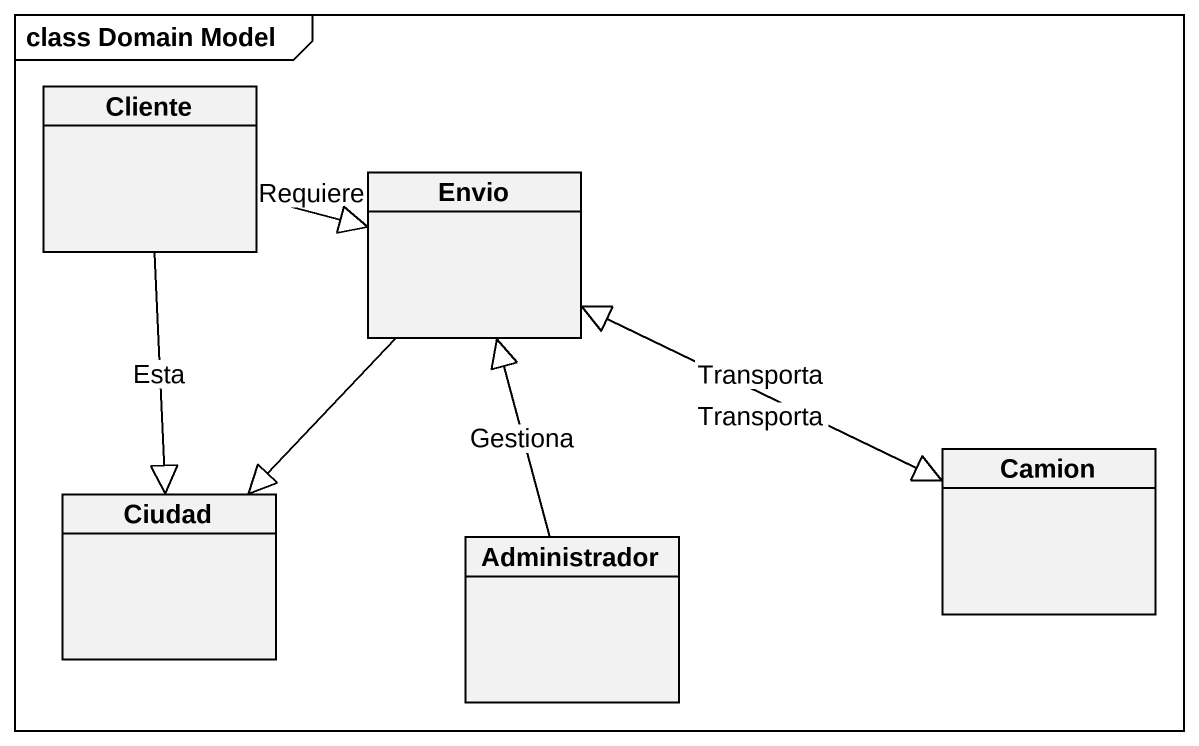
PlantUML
@startuml
mainframe class Domain Model
hide circle
hide empty members
class Cliente
class Envio
class Ciudad
class Camion
class Administrador
Cliente -right-|> Envio : Requiere
Cliente --|> Ciudad : Esta
Envio --|> Ciudad
Envio -right-|> Camion : Transporta
Camion -left-|> Envio : Transporta
Administrador -up-|> Envio : Gestiona
@enduml
